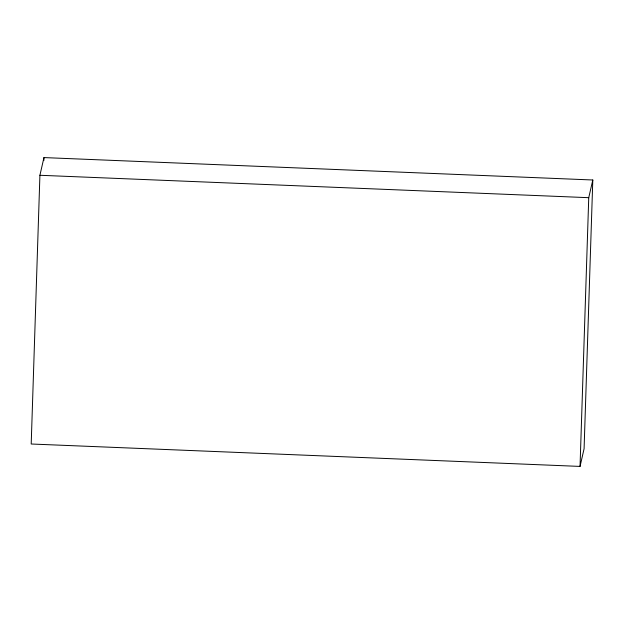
<?xml version="1.0" encoding="UTF-8"?>
<svg xmlns="http://www.w3.org/2000/svg" width="624" height="624" viewBox="0 0 624 624"><rect width="100%" height="100%" fill="white"/><g stroke="black" fill="none" stroke-linecap="round" stroke-linejoin="round"><path stroke-width="0.94" d="M39.913 175.274L31.2 444.007L580.039 466.417L584.087 448.726L592.8 179.993L43.961 157.583L39.913 175.274L588.744 197.683L592.8 179.993M43.867 160.501L43.961 157.583M580.039 466.417L588.744 197.683"/></g></svg>
